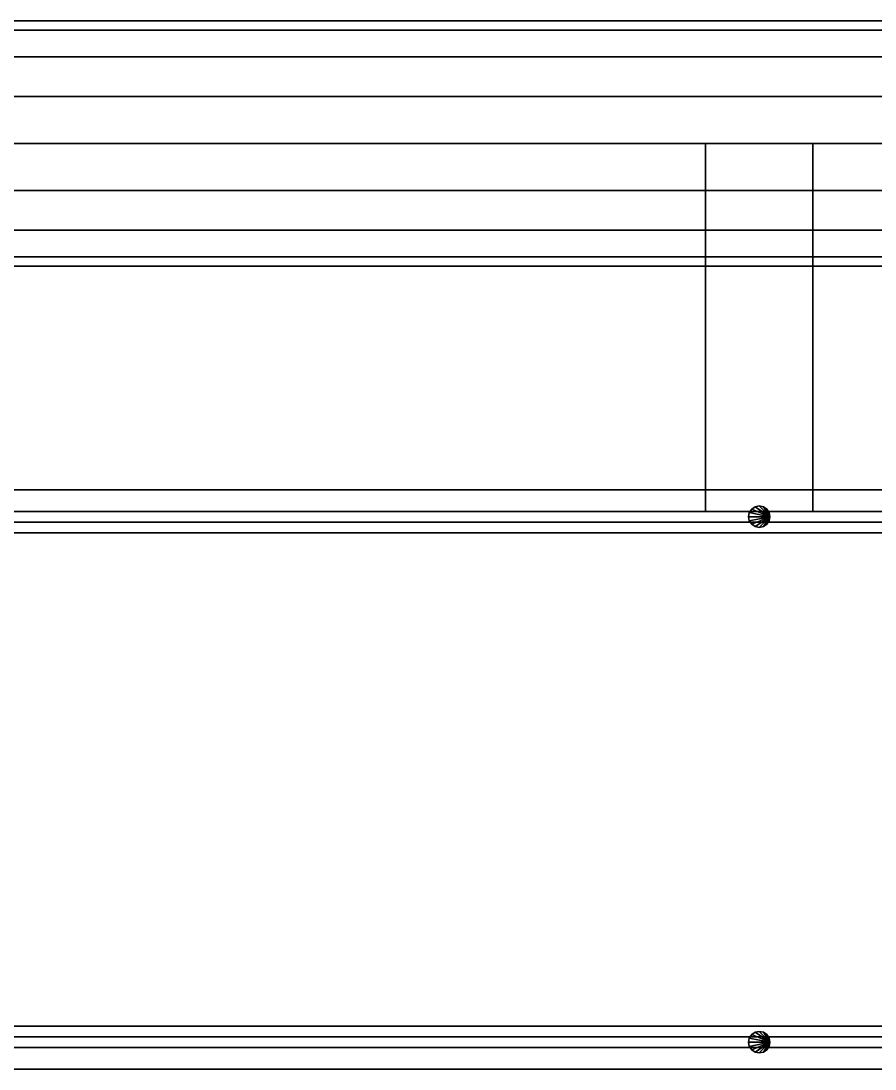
# Model space of a CAD drawing. Header units: millimetres. Extents: x -15000 to 15000, y -45082 to 2000.
# Drawn here: x -377 to 1216, y -44974 to -43020 of the extents above; entities that cross this region are included whole.
import ezdxf

# ---------------------------------------------------------------- set-up
doc = ezdxf.new("R2010")
doc.units = ezdxf.units.MM
for name, color, linetype in [('CELIK_KIRIS_KOLON', 9, 'CONTINUOUS'), ('KORKULUK_KAPI', 4, 'CONTINUOUS'), ('MONTAJ_BORULARI', 2, 'CONTINUOUS'), ('ZEMIN_PLATFORM', 8, 'CONTINUOUS')]:
    doc.layers.add(name, color=color, linetype=linetype)

msp = doc.modelspace()

# ---------------------------------------------------------------- linework, layer by layer
at = {"layer": 'CELIK_KIRIS_KOLON'}
for p, q in [((1100, -43248, 5500), (900, -43248, 5500)), ((900, -43248, 5500), (900, -43934, 5500)), ((1100, -43248, 5700), (900, -43248, 5700)), ((900, -43248, 5700), (900, -43934, 5700)), ((900, -43248, 5500), (900, -43248, 5700)), ((1100, -43934, 5500), (1100, -43248, 5500)), ((1100, -43934, 5700), (1100, -43248, 5700)), ((1100, -43248, 5500), (1100, -43248, 5700)), ((900, -43934, 5500), (1100, -43934, 5500)), ((900, -43934, 5700), (1100, -43934, 5700)), ((900, -43934, 5500), (900, -43934, 5700)), ((1100, -43934, 5500), (1100, -43934, 5700))]:
    msp.add_line(p, q, dxfattribs=at)
for points in [[(900, -43934, 5500), (1100, -43934, 5500), (1100, -43248, 5500), (900, -43248, 5500)], [(900, -43934, 5700), (1100, -43934, 5700), (1100, -43248, 5700), (900, -43248, 5700)], [(900, -43248, 5500), (1100, -43248, 5500), (1100, -43248, 5700), (900, -43248, 5700)], [(900, -43934, 5500), (900, -43248, 5500), (900, -43248, 5700), (900, -43934, 5700)], [(1100, -43934, 5500), (1100, -43248, 5500), (1100, -43248, 5700), (1100, -43934, 5700)], [(900, -43934, 5500), (1100, -43934, 5500), (1100, -43934, 5700), (900, -43934, 5700)]]:
    msp.add_3dface(points, dxfattribs=at)
at = {"layer": 'KORKULUK_KAPI'}
for p, q in [((7000, -43934, 6730), (-13000, -43934, 6730)), ((7000, -43934, 6750), (-13000, -43934, 6750)), ((981.5, -43936.3, 5750), (980, -43944, 5750)), ((981.5, -43936.3, 6750), (980, -43944, 6750)), ((985.9, -43929.9, 5750), (981.5, -43936.3, 5750)), ((985.9, -43929.9, 6750), (981.5, -43936.3, 6750)), ((992.3, -43925.5, 5750), (985.9, -43929.9, 5750)), ((992.3, -43925.5, 6750), (985.9, -43929.9, 6750)), ((1000, -43924, 5750), (992.3, -43925.5, 5750)), ((1000, -43924, 6750), (992.3, -43925.5, 6750)), ((1007.7, -43925.5, 5750), (1000, -43924, 5750)), ((1007.7, -43925.5, 6750), (1000, -43924, 6750)), ((1000, -43924, 5750), (1000, -43924, 6750)), ((1014.1, -43929.9, 5750), (1007.7, -43925.5, 5750)), ((1014.1, -43929.9, 6750), (1007.7, -43925.5, 6750)), ((1018.5, -43936.3, 5750), (1014.1, -43929.9, 5750)), ((1018.5, -43936.3, 6750), (1014.1, -43929.9, 6750)), ((1020, -43944, 5750), (1018.5, -43936.3, 5750)), ((1020, -43944, 6750), (1018.5, -43936.3, 6750)), ((-13000, -43954, 6730), (7000, -43954, 6730)), ((-13000, -43954, 6750), (7000, -43954, 6750)), ((980, -43944, 5750), (981.5, -43951.7, 5750)), ((980, -43944, 6750), (981.5, -43951.7, 6750)), ((980, -43944, 5750), (980, -43944, 6750)), ((981.5, -43951.7, 5750), (985.9, -43958.1, 5750)), ((981.5, -43951.7, 6750), (985.9, -43958.1, 6750)), ((1014.1, -43958.1, 5750), (1018.5, -43951.7, 5750)), ((1014.1, -43958.1, 6750), (1018.5, -43951.7, 6750)), ((1018.5, -43951.7, 5750), (1020, -43944, 5750)), ((1018.5, -43951.7, 6750), (1020, -43944, 6750)), ((1020, -43944, 5750), (1020, -43944, 6750)), ((985.9, -43958.1, 5750), (992.3, -43962.5, 5750)), ((985.9, -43958.1, 6750), (992.3, -43962.5, 6750)), ((992.3, -43962.5, 5750), (1000, -43964, 5750)), ((992.3, -43962.5, 6750), (1000, -43964, 6750)), ((1000, -43964, 5750), (1007.7, -43962.5, 5750)), ((1000, -43964, 6750), (1007.7, -43962.5, 6750)), ((1000, -43964, 5750), (1000, -43964, 6750)), ((1007.7, -43962.5, 5750), (1014.1, -43958.1, 5750)), ((1007.7, -43962.5, 6750), (1014.1, -43958.1, 6750)), ((7000, -44914, 6730), (-13000, -44914, 6730)), ((7000, -44914, 6750), (-13000, -44914, 6750)), ((985.9, -44909.9, 5750), (981.5, -44916.3, 5750)), ((985.9, -44909.9, 6750), (981.5, -44916.3, 6750)), ((992.3, -44905.5, 5750), (985.9, -44909.9, 5750)), ((992.3, -44905.5, 6750), (985.9, -44909.9, 6750)), ((1000, -44904, 5750), (992.3, -44905.5, 5750)), ((1000, -44904, 6750), (992.3, -44905.5, 6750)), ((1007.7, -44905.5, 5750), (1000, -44904, 5750)), ((1007.7, -44905.5, 6750), (1000, -44904, 6750)), ((1000, -44904, 5750), (1000, -44904, 6750)), ((1014.1, -44909.9, 5750), (1007.7, -44905.5, 5750)), ((1014.1, -44909.9, 6750), (1007.7, -44905.5, 6750)), ((1018.5, -44916.3, 5750), (1014.1, -44909.9, 5750)), ((1018.5, -44916.3, 6750), (1014.1, -44909.9, 6750)), ((981.5, -44916.3, 5750), (980, -44924, 5750)), ((981.5, -44916.3, 6750), (980, -44924, 6750)), ((980, -44924, 5750), (981.5, -44931.7, 5750)), ((980, -44924, 6750), (981.5, -44931.7, 6750)), ((980, -44924, 5750), (980, -44924, 6750)), ((981.5, -44931.7, 5750), (985.9, -44938.1, 5750)), ((981.5, -44931.7, 6750), (985.9, -44938.1, 6750)), ((1014.1, -44938.1, 5750), (1018.5, -44931.7, 5750)), ((1014.1, -44938.1, 6750), (1018.5, -44931.7, 6750)), ((1020, -44924, 5750), (1018.5, -44916.3, 5750)), ((1020, -44924, 6750), (1018.5, -44916.3, 6750)), ((1018.5, -44931.7, 5750), (1020, -44924, 5750)), ((1018.5, -44931.7, 6750), (1020, -44924, 6750)), ((1020, -44924, 5750), (1020, -44924, 6750)), ((-13000, -44934, 6730), (7000, -44934, 6730)), ((-13000, -44934, 6750), (7000, -44934, 6750)), ((985.9, -44938.1, 5750), (992.3, -44942.5, 5750)), ((985.9, -44938.1, 6750), (992.3, -44942.5, 6750)), ((992.3, -44942.5, 5750), (1000, -44944, 5750)), ((992.3, -44942.5, 6750), (1000, -44944, 6750)), ((1000, -44944, 5750), (1007.7, -44942.5, 5750)), ((1000, -44944, 6750), (1007.7, -44942.5, 6750)), ((1000, -44944, 5750), (1000, -44944, 6750)), ((1007.7, -44942.5, 5750), (1014.1, -44938.1, 5750)), ((1007.7, -44942.5, 6750), (1014.1, -44938.1, 6750))]:
    msp.add_line(p, q, dxfattribs=at)
for points in [[(-13000, -43954, 6730), (7000, -43954, 6730), (7000, -43934, 6730), (-13000, -43934, 6730)], [(-13000, -43954, 6750), (7000, -43954, 6750), (7000, -43934, 6750), (-13000, -43934, 6750)], [(-13000, -43934, 6730), (7000, -43934, 6730), (7000, -43934, 6750), (-13000, -43934, 6750)], [(981.5, -43936.3, 5750), (980, -43944, 5750), (980, -43944, 6750), (981.5, -43936.3, 6750)], [(1020, -43944, 5750), (981.5, -43936.3, 5750), (980, -43944, 5750)], [(1020, -43944, 6750), (981.5, -43936.3, 6750), (980, -43944, 6750)], [(985.9, -43929.9, 5750), (981.5, -43936.3, 5750), (981.5, -43936.3, 6750), (985.9, -43929.9, 6750)], [(1020, -43944, 5750), (985.9, -43929.9, 5750), (981.5, -43936.3, 5750)], [(1020, -43944, 6750), (985.9, -43929.9, 6750), (981.5, -43936.3, 6750)], [(992.3, -43925.5, 5750), (985.9, -43929.9, 5750), (985.9, -43929.9, 6750), (992.3, -43925.5, 6750)], [(1020, -43944, 5750), (992.3, -43925.5, 5750), (985.9, -43929.9, 5750)], [(1020, -43944, 6750), (992.3, -43925.5, 6750), (985.9, -43929.9, 6750)], [(1000, -43924, 5750), (992.3, -43925.5, 5750), (992.3, -43925.5, 6750), (1000, -43924, 6750)], [(1020, -43944, 5750), (1000, -43924, 5750), (992.3, -43925.5, 5750)], [(1020, -43944, 6750), (1000, -43924, 6750), (992.3, -43925.5, 6750)], [(1007.7, -43925.5, 5750), (1000, -43924, 5750), (1000, -43924, 6750), (1007.7, -43925.5, 6750)], [(1020, -43944, 5750), (1007.7, -43925.5, 5750), (1000, -43924, 5750)], [(1020, -43944, 6750), (1007.7, -43925.5, 6750), (1000, -43924, 6750)], [(1014.1, -43929.9, 5750), (1007.7, -43925.5, 5750), (1007.7, -43925.5, 6750), (1014.1, -43929.9, 6750)], [(1020, -43944, 5750), (1014.1, -43929.9, 5750), (1007.7, -43925.5, 5750)], [(1020, -43944, 6750), (1014.1, -43929.9, 6750), (1007.7, -43925.5, 6750)], [(1018.5, -43936.3, 5750), (1014.1, -43929.9, 5750), (1014.1, -43929.9, 6750), (1018.5, -43936.3, 6750)], [(1020, -43944, 5750), (1018.5, -43936.3, 5750), (1014.1, -43929.9, 5750)], [(1020, -43944, 6750), (1018.5, -43936.3, 6750), (1014.1, -43929.9, 6750)], [(1020, -43944, 5750), (1018.5, -43936.3, 5750), (1018.5, -43936.3, 6750), (1020, -43944, 6750)], [(-13000, -43954, 6730), (7000, -43954, 6730), (7000, -43954, 6750), (-13000, -43954, 6750)], [(980, -43944, 5750), (981.5, -43951.7, 5750), (981.5, -43951.7, 6750), (980, -43944, 6750)], [(1020, -43944, 5750), (980, -43944, 5750), (981.5, -43951.7, 5750)], [(1020, -43944, 6750), (980, -43944, 6750), (981.5, -43951.7, 6750)], [(1020, -43944, 5750), (981.5, -43951.7, 5750), (985.9, -43958.1, 5750)], [(1020, -43944, 6750), (981.5, -43951.7, 6750), (985.9, -43958.1, 6750)], [(981.5, -43951.7, 5750), (985.9, -43958.1, 5750), (985.9, -43958.1, 6750), (981.5, -43951.7, 6750)], [(1020, -43944, 5750), (985.9, -43958.1, 5750), (992.3, -43962.5, 5750)], [(1020, -43944, 6750), (985.9, -43958.1, 6750), (992.3, -43962.5, 6750)], [(1020, -43944, 5750), (992.3, -43962.5, 5750), (1000, -43964, 5750)], [(1020, -43944, 6750), (992.3, -43962.5, 6750), (1000, -43964, 6750)], [(1020, -43944, 5750), (1000, -43964, 5750), (1007.7, -43962.5, 5750)], [(1020, -43944, 6750), (1000, -43964, 6750), (1007.7, -43962.5, 6750)], [(1020, -43944, 5750), (1007.7, -43962.5, 5750), (1014.1, -43958.1, 5750)], [(1020, -43944, 6750), (1007.7, -43962.5, 6750), (1014.1, -43958.1, 6750)], [(1020, -43944, 5750), (1014.1, -43958.1, 5750), (1018.5, -43951.7, 5750)], [(1020, -43944, 6750), (1014.1, -43958.1, 6750), (1018.5, -43951.7, 6750)], [(1014.1, -43958.1, 5750), (1018.5, -43951.7, 5750), (1018.5, -43951.7, 6750), (1014.1, -43958.1, 6750)], [(1018.5, -43951.7, 5750), (1020, -43944, 5750), (1020, -43944, 6750), (1018.5, -43951.7, 6750)], [(985.9, -43958.1, 5750), (992.3, -43962.5, 5750), (992.3, -43962.5, 6750), (985.9, -43958.1, 6750)], [(992.3, -43962.5, 5750), (1000, -43964, 5750), (1000, -43964, 6750), (992.3, -43962.5, 6750)], [(1000, -43964, 5750), (1007.7, -43962.5, 5750), (1007.7, -43962.5, 6750), (1000, -43964, 6750)], [(1007.7, -43962.5, 5750), (1014.1, -43958.1, 5750), (1014.1, -43958.1, 6750), (1007.7, -43962.5, 6750)], [(-13000, -44934, 6730), (7000, -44934, 6730), (7000, -44914, 6730), (-13000, -44914, 6730)], [(-13000, -44934, 6750), (7000, -44934, 6750), (7000, -44914, 6750), (-13000, -44914, 6750)], [(-13000, -44914, 6730), (7000, -44914, 6730), (7000, -44914, 6750), (-13000, -44914, 6750)], [(985.9, -44909.9, 5750), (981.5, -44916.3, 5750), (981.5, -44916.3, 6750), (985.9, -44909.9, 6750)], [(1020, -44924, 5750), (985.9, -44909.9, 5750), (981.5, -44916.3, 5750)], [(1020, -44924, 6750), (985.9, -44909.9, 6750), (981.5, -44916.3, 6750)], [(992.3, -44905.5, 5750), (985.9, -44909.9, 5750), (985.9, -44909.9, 6750), (992.3, -44905.5, 6750)], [(1020, -44924, 5750), (992.3, -44905.5, 5750), (985.9, -44909.9, 5750)], [(1020, -44924, 6750), (992.3, -44905.5, 6750), (985.9, -44909.9, 6750)], [(1000, -44904, 5750), (992.3, -44905.5, 5750), (992.3, -44905.5, 6750), (1000, -44904, 6750)], [(1020, -44924, 5750), (1000, -44904, 5750), (992.3, -44905.5, 5750)], [(1020, -44924, 6750), (1000, -44904, 6750), (992.3, -44905.5, 6750)], [(1007.7, -44905.5, 5750), (1000, -44904, 5750), (1000, -44904, 6750), (1007.7, -44905.5, 6750)], [(1020, -44924, 5750), (1007.7, -44905.5, 5750), (1000, -44904, 5750)], [(1020, -44924, 6750), (1007.7, -44905.5, 6750), (1000, -44904, 6750)], [(1014.1, -44909.9, 5750), (1007.7, -44905.5, 5750), (1007.7, -44905.5, 6750), (1014.1, -44909.9, 6750)], [(1020, -44924, 5750), (1014.1, -44909.9, 5750), (1007.7, -44905.5, 5750)], [(1020, -44924, 6750), (1014.1, -44909.9, 6750), (1007.7, -44905.5, 6750)], [(1018.5, -44916.3, 5750), (1014.1, -44909.9, 5750), (1014.1, -44909.9, 6750), (1018.5, -44916.3, 6750)], [(1020, -44924, 5750), (1018.5, -44916.3, 5750), (1014.1, -44909.9, 5750)], [(1020, -44924, 6750), (1018.5, -44916.3, 6750), (1014.1, -44909.9, 6750)], [(981.5, -44916.3, 5750), (980, -44924, 5750), (980, -44924, 6750), (981.5, -44916.3, 6750)], [(1020, -44924, 5750), (981.5, -44916.3, 5750), (980, -44924, 5750)], [(1020, -44924, 6750), (981.5, -44916.3, 6750), (980, -44924, 6750)], [(980, -44924, 5750), (981.5, -44931.7, 5750), (981.5, -44931.7, 6750), (980, -44924, 6750)], [(1020, -44924, 5750), (980, -44924, 5750), (981.5, -44931.7, 5750)], [(1020, -44924, 6750), (980, -44924, 6750), (981.5, -44931.7, 6750)], [(1020, -44924, 5750), (981.5, -44931.7, 5750), (985.9, -44938.1, 5750)], [(1020, -44924, 6750), (981.5, -44931.7, 6750), (985.9, -44938.1, 6750)], [(981.5, -44931.7, 5750), (985.9, -44938.1, 5750), (985.9, -44938.1, 6750), (981.5, -44931.7, 6750)], [(1020, -44924, 5750), (985.9, -44938.1, 5750), (992.3, -44942.5, 5750)], [(1020, -44924, 6750), (985.9, -44938.1, 6750), (992.3, -44942.5, 6750)], [(1020, -44924, 5750), (992.3, -44942.5, 5750), (1000, -44944, 5750)], [(1020, -44924, 6750), (992.3, -44942.5, 6750), (1000, -44944, 6750)], [(1020, -44924, 5750), (1000, -44944, 5750), (1007.7, -44942.5, 5750)], [(1020, -44924, 6750), (1000, -44944, 6750), (1007.7, -44942.5, 6750)], [(1020, -44924, 5750), (1007.7, -44942.5, 5750), (1014.1, -44938.1, 5750)], [(1020, -44924, 6750), (1007.7, -44942.5, 6750), (1014.1, -44938.1, 6750)], [(1020, -44924, 5750), (1014.1, -44938.1, 5750), (1018.5, -44931.7, 5750)], [(1020, -44924, 6750), (1014.1, -44938.1, 6750), (1018.5, -44931.7, 6750)], [(1014.1, -44938.1, 5750), (1018.5, -44931.7, 5750), (1018.5, -44931.7, 6750), (1014.1, -44938.1, 6750)], [(1020, -44924, 5750), (1018.5, -44916.3, 5750), (1018.5, -44916.3, 6750), (1020, -44924, 6750)], [(1018.5, -44931.7, 5750), (1020, -44924, 5750), (1020, -44924, 6750), (1018.5, -44931.7, 6750)], [(-13000, -44934, 6730), (7000, -44934, 6730), (7000, -44934, 6750), (-13000, -44934, 6750)], [(985.9, -44938.1, 5750), (992.3, -44942.5, 5750), (992.3, -44942.5, 6750), (985.9, -44938.1, 6750)], [(992.3, -44942.5, 5750), (1000, -44944, 5750), (1000, -44944, 6750), (992.3, -44942.5, 6750)], [(1000, -44944, 5750), (1007.7, -44942.5, 5750), (1007.7, -44942.5, 6750), (1000, -44944, 6750)], [(1007.7, -44942.5, 5750), (1014.1, -44938.1, 5750), (1014.1, -44938.1, 6750), (1007.7, -44942.5, 6750)]]:
    msp.add_3dface(points, dxfattribs=at)
at = {"layer": 'MONTAJ_BORULARI'}
for p, q in [((-13000, -43019.5, 5296.5), (7000, -43019.5, 5296.5)), ((-13000, -43248, 5525), (7000, -43248, 5525)), ((-13000, -43248, 5068), (7000, -43248, 5068)), ((-13000, -43476.5, 5296.5), (7000, -43476.5, 5296.5))]:
    msp.add_line(p, q, dxfattribs=at)
for points in [[(-13000, -43036.9, 5383.9), (7000, -43036.9, 5383.9), (7000, -43019.5, 5296.5), (-13000, -43019.5, 5296.5)], [(-13000, -43019.5, 5296.5), (7000, -43019.5, 5296.5), (7000, -43036.9, 5209.1), (-13000, -43036.9, 5209.1)], [(-13000, -43086.4, 5458.1), (7000, -43086.4, 5458.1), (7000, -43036.9, 5383.9), (-13000, -43036.9, 5383.9)], [(-13000, -43036.9, 5209.1), (7000, -43036.9, 5209.1), (7000, -43086.4, 5134.9), (-13000, -43086.4, 5134.9)], [(-13000, -43160.6, 5507.6), (7000, -43160.6, 5507.6), (7000, -43086.4, 5458.1), (-13000, -43086.4, 5458.1)], [(-13000, -43086.4, 5134.9), (7000, -43086.4, 5134.9), (7000, -43160.6, 5085.4), (-13000, -43160.6, 5085.4)], [(-13000, -43248, 5525), (7000, -43248, 5525), (7000, -43160.6, 5507.6), (-13000, -43160.6, 5507.6)], [(-13000, -43160.6, 5085.4), (7000, -43160.6, 5085.4), (7000, -43248, 5068), (-13000, -43248, 5068)], [(-13000, -43248, 5068), (7000, -43248, 5068), (7000, -43335.4, 5085.4), (-13000, -43335.4, 5085.4)], [(-13000, -43335.4, 5507.6), (7000, -43335.4, 5507.6), (7000, -43248, 5525), (-13000, -43248, 5525)], [(-13000, -43335.4, 5085.4), (7000, -43335.4, 5085.4), (7000, -43409.6, 5134.9), (-13000, -43409.6, 5134.9)], [(-13000, -43409.6, 5458.1), (7000, -43409.6, 5458.1), (7000, -43335.4, 5507.6), (-13000, -43335.4, 5507.6)], [(-13000, -43409.6, 5134.9), (7000, -43409.6, 5134.9), (7000, -43459.1, 5209.1), (-13000, -43459.1, 5209.1)], [(-13000, -43459.1, 5383.9), (7000, -43459.1, 5383.9), (7000, -43409.6, 5458.1), (-13000, -43409.6, 5458.1)], [(-13000, -43459.1, 5209.1), (7000, -43459.1, 5209.1), (7000, -43476.5, 5296.5), (-13000, -43476.5, 5296.5)], [(-13000, -43476.5, 5296.5), (7000, -43476.5, 5296.5), (7000, -43459.1, 5383.9), (-13000, -43459.1, 5383.9)]]:
    msp.add_3dface(points, dxfattribs=at)
at = {"layer": 'ZEMIN_PLATFORM'}
for p, q in [((7000, -43894, 5600), (-13000, -43894, 5600)), ((7000, -43894, 5750), (-13000, -43894, 5750)), ((7000, -43934, 5700), (-13000, -43934, 5700)), ((7000, -43934, 5750), (-13000, -43934, 5750)), ((-13000, -43974, 5600), (7000, -43974, 5600)), ((-13000, -43974, 5750), (7000, -43974, 5750)), ((7000, -44894, 5600), (-13000, -44894, 5600)), ((7000, -44894, 5750), (-13000, -44894, 5750)), ((-13000, -44934, 5700), (7000, -44934, 5700)), ((-13000, -44934, 5750), (7000, -44934, 5750)), ((-13000, -44974, 5600), (7000, -44974, 5600)), ((-13000, -44974, 5750), (7000, -44974, 5750))]:
    msp.add_line(p, q, dxfattribs=at)
for points in [[(-13000, -43974, 5600), (7000, -43974, 5600), (7000, -43894, 5600), (-13000, -43894, 5600)], [(-13000, -43974, 5750), (7000, -43974, 5750), (7000, -43894, 5750), (-13000, -43894, 5750)], [(-13000, -43894, 5600), (7000, -43894, 5600), (7000, -43894, 5750), (-13000, -43894, 5750)], [(-13000, -44934, 5700), (7000, -44934, 5700), (7000, -43934, 5700), (-13000, -43934, 5700)], [(-13000, -44934, 5750), (7000, -44934, 5750), (7000, -43934, 5750), (-13000, -43934, 5750)], [(-13000, -43934, 5700), (7000, -43934, 5700), (7000, -43934, 5750), (-13000, -43934, 5750)], [(-13000, -43974, 5600), (7000, -43974, 5600), (7000, -43974, 5750), (-13000, -43974, 5750)], [(-13000, -44974, 5600), (7000, -44974, 5600), (7000, -44894, 5600), (-13000, -44894, 5600)], [(-13000, -44974, 5750), (7000, -44974, 5750), (7000, -44894, 5750), (-13000, -44894, 5750)], [(-13000, -44894, 5600), (7000, -44894, 5600), (7000, -44894, 5750), (-13000, -44894, 5750)], [(-13000, -44934, 5700), (7000, -44934, 5700), (7000, -44934, 5750), (-13000, -44934, 5750)], [(-13000, -44974, 5600), (7000, -44974, 5600), (7000, -44974, 5750), (-13000, -44974, 5750)]]:
    msp.add_3dface(points, dxfattribs=at)

doc.saveas('drawing.dxf')
